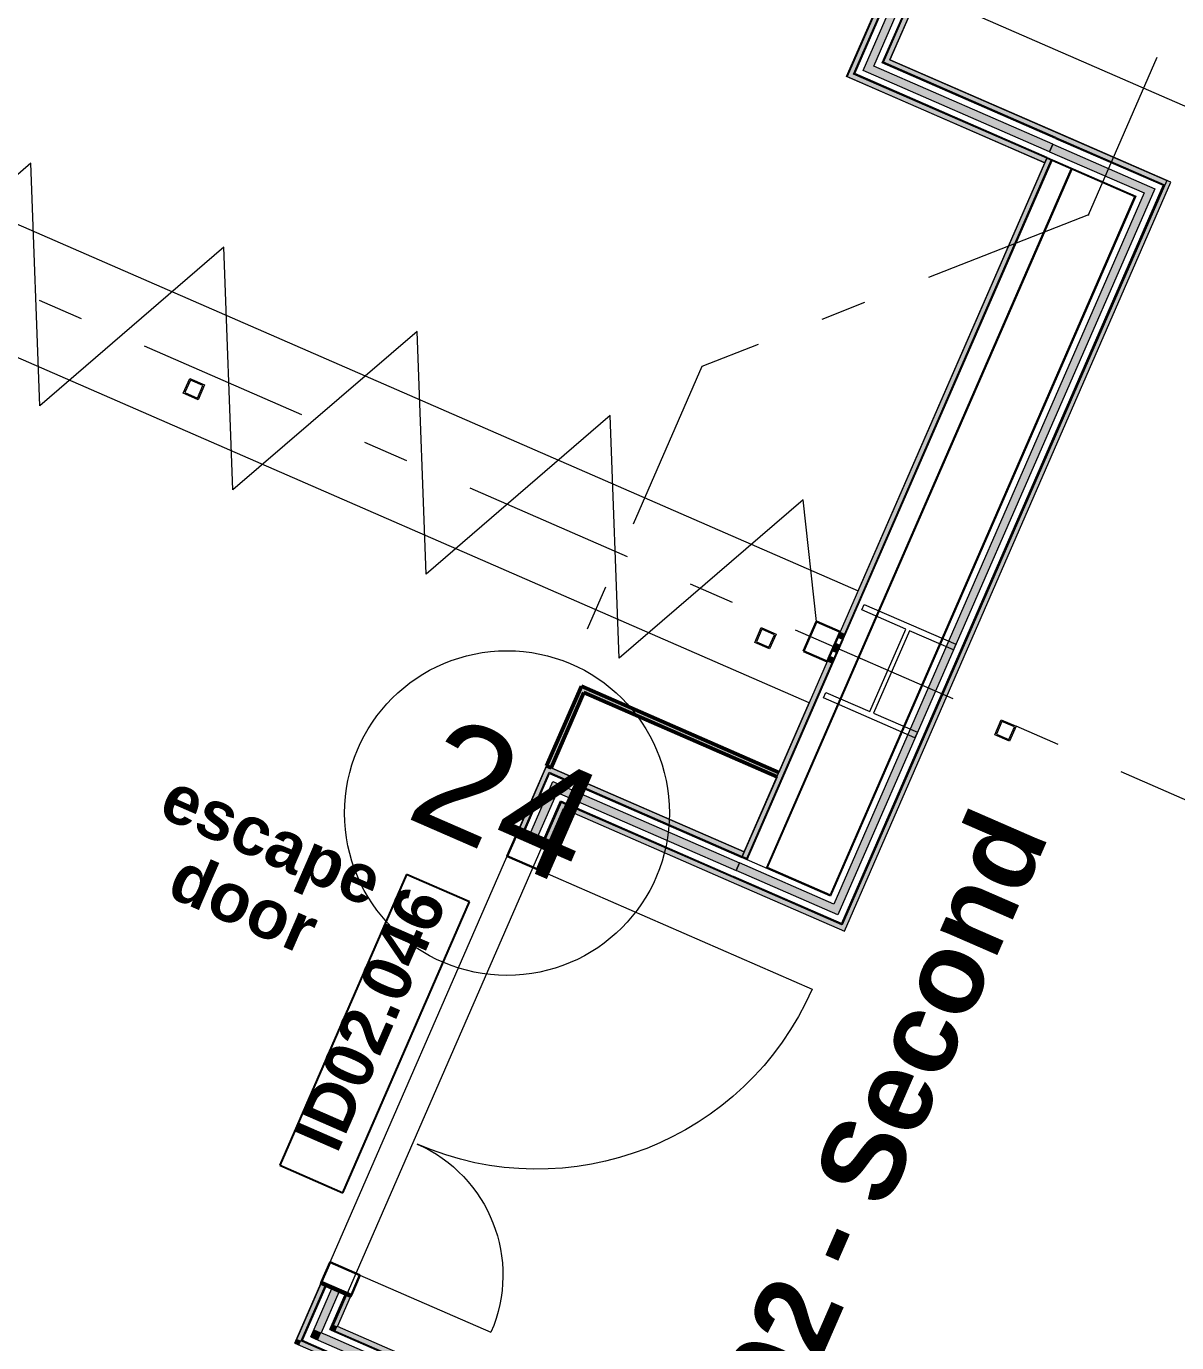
# Model space of a CAD drawing. Header units: millimetres. Extents: x -50172 to 90294, y -80883 to 956680.
# Drawn here: x -12053 to -8511, y -34646 to -30592 of the extents above; entities that cross this region are included whole.
import ezdxf
from ezdxf.enums import TextEntityAlignment as Align

# ---------------------------------------------------------------- set-up
doc = ezdxf.new("R2010")
doc.units = ezdxf.units.MM
doc.header["$MEASUREMENT"] = 0
doc.linetypes.add('Double Dashed', pattern=[1093.611073, 529.166651, -211.666656, 141.111112, -211.666656])
for name, color, linetype in [('A-25-M_Wall_Int', 7, 'Continuous'), ('COLUMN.IFC Import', 7, 'Continuous'), ('New_A-05-M_Gross_Int_Circulation', 7, 'Continuous'), ('New_A-15-MG_Structural_Grid_Phase_2', 7, 'Continuous'), ('New_A-25-M_Wall_Int', 7, 'Continuous'), ('New_A-35-M_FFE-Zone', 7, 'Continuous'), ('New_ArchiCAD Door Markers', 7, 'Continuous'), ('New_ArchiCAD Doors', 7, 'Continuous')]:
    doc.layers.add(name, color=color, linetype=linetype)
for name, color, linetype, lineweight in [('A-25-M_Wall_Int_Pen_No__1', 7, 'Continuous', 13), ('COLUMN.IFC Import_Pen_No__2', 8, 'Continuous', 15), ('New_A-25-M_Wall_Int_Pen_No__1', 7, 'Continuous', 13), ('New_A-95-P_Text_1_50_GA_Pen_No__1', 7, 'Continuous', 13), ('New_ArchiCAD Door Markers_Pen_No__1', 7, 'Continuous', 13), ('New_ArchiCAD Door Markers_Pen_No__5', 7, 'Continuous', 25), ('New_ArchiCAD Doors_Pen_No__1', 7, 'Continuous', 13), ('New_ArchiCAD Zone Stamps_Pen_No__9', 7, 'Continuous', 13)]:
    doc.layers.add(name, color=color, linetype=linetype, lineweight=lineweight)
for name, color, linetype, lineweight, true_color in [('A-25-M_Wall_Int_Pen_No__107', 7, 'Continuous', 15, 0xa6a6a6), ('A-25-M_Wall_Int_Pen_No__27', 7, 'Continuous', 50, 0x2a2a2a), ('New_A-05-M_Gross_Int_Circulation_Pen_No__74', 7, 'Continuous', 20, 0x606060), ('New_A-15-MG_Structural_Grid_Phase_2_Pen_No__222', 7, 'Continuous', 13, 0x65af33), ('New_A-25-M_Wall_Int_Pen_No__107', 7, 'Continuous', 15, 0xa6a6a6), ('New_A-35-M_FFE-Zone_Pen_No__74', 7, 'Continuous', 20, 0x606060), ('New_ArchiCAD Doors_Pen_No__43', 7, 'Continuous', 30, 0x444444), ('New_ArchiCAD Doors_Pen_No__63', 7, 'Continuous', 20, 0x606060)]:
    doc.layers.add(name, color=color, linetype=linetype, lineweight=lineweight, true_color=true_color)
doc.styles.add('GENERATED_STYLE_1', font='')
doc.styles.add('GENERATED_STYLE_2', font='')
doc.styles.add('GENERATED_STYLE_3', font='')
doc.styles.add('GENERATED_STYLE_4', font='')
doc.styles.get('GENERATED_STYLE_1').set_extended_font_data('Swis721 BT', bold=True)
doc.styles.get('GENERATED_STYLE_2').set_extended_font_data('Arial', bold=True)
doc.styles.get('GENERATED_STYLE_3').set_extended_font_data('Arial')
doc.styles.get('GENERATED_STYLE_4').set_extended_font_data('Swis721 BT')

# ---------------------------------------------------------------- blocks, each defined once
blk = doc.blocks.new('Computer Lab A_INB 2101_5_1', base_point=(-21074, -34511.1))
at = {"layer": 'New_A-35-M_FFE-Zone_Pen_No__74', "linetype": 'Continuous'}
for p, q in [((-9642.2, -32674.7), (-26602.3, -25279.3)), ((-9842.7, -33134.5), (-9642.2, -32674.7)), ((-11226.7, -34647.8), (-10451.1, -32869.2)), ((-10451.1, -32869.2), (-9842.7, -33134.5))]:
    blk.add_line(p, q, dxfattribs=at)
at = {"layer": 'New_ArchiCAD Zone Stamps_Pen_No__9'}
for tag, height, style, p in [('ROOM_NAME', 250, 'GENERATED_STYLE_2', (-21831, -32984.5)), ('zoneNameLine2', 250, 'GENERATED_STYLE_2', (-22019.5, -33416.7)), ('ROOM_NUMBER', 200, 'GENERATED_STYLE_3', (-22207.9, -33837.4)), ('measuredAreaCode', 200, 'GENERATED_STYLE_3', (-22364.9, -34197.5)), ('DUMMY_649', 200, 'GENERATED_STYLE_3', (-22057.5, -34331.5)), ('DUMMY_650', 200, 'GENERATED_STYLE_3', (-21428.4, -34605.9)), ('DUMMY_651', 133.3, 'GENERATED_STYLE_3', (-21149.1, -34712.4))]:
    blk.add_attdef(tag, text='', height=height, rotation=336.4404, dxfattribs=dict(at, style=style)).set_placement(p, align=Align.TOP_LEFT)
blk = doc.blocks.new('Computer Lab B_INB 2102_6_1', base_point=(-13978.3, -23868.4))
at = {"layer": 'New_A-35-M_FFE-Zone_Pen_No__74', "linetype": 'Continuous'}
for p, q in [((-26299.7, -25000.7), (-9491.8, -32329.8)), ((-9527.3, -30745.6), (-8739.9, -28939.8)), ((-8917, -31011.7), (-9527.3, -30745.6)), ((-9491.8, -32329.8), (-8917, -31011.7))]:
    blk.add_line(p, q, dxfattribs=at)
at = {"layer": 'New_ArchiCAD Zone Stamps_Pen_No__9'}
for tag, height, style, p in [('ROOM_NAME', 250, 'GENERATED_STYLE_2', (-14741.2, -22339.3)), ('zoneNameLine2', 250, 'GENERATED_STYLE_2', (-14929.7, -22771.4)), ('ROOM_NUMBER', 200, 'GENERATED_STYLE_3', (-15118.1, -23192.1)), ('measuredAreaCode', 200, 'GENERATED_STYLE_3', (-15275.1, -23552.2)), ('DUMMY_649', 200, 'GENERATED_STYLE_3', (-14967.7, -23686.3)), ('DUMMY_650', 200, 'GENERATED_STYLE_3', (-14338.5, -23960.6)), ('DUMMY_651', 133.3, 'GENERATED_STYLE_3', (-14059.2, -24067.2))]:
    blk.add_attdef(tag, text='', height=height, rotation=336.4404, dxfattribs=dict(at, style=style)).set_placement(p, align=Align.TOP_LEFT)
blk = doc.blocks.new('Corridor 02 - Second_INB 2152_23_1', base_point=(-9168.7, -34828.3))
at = {"layer": 'New_A-05-M_Gross_Int_Circulation_Pen_No__74', "linetype": 'Continuous'}
for p, q in [((-8686.4, -29072.2), (-9393.9, -30694.7)), ((-9393.9, -30694.7), (-8541.4, -31066.4)), ((-8541.4, -31066.4), (-9541, -33358.8)), ((-10405.8, -32981.7), (-11114.7, -34607.2)), ((-9541, -33358.8), (-10405.8, -32981.7)), ((-11114.7, -34607.2), (-10249.8, -34984.3))]:
    blk.add_line(p, q, dxfattribs=at)
at = {"layer": 'New_ArchiCAD Zone Stamps_Pen_No__9'}
for tag, height, style, p in [('ROOM_HOLES_PRM', 200, 'GENERATED_STYLE_3', (-9153.8, -36364.3)), ('zoneNameLine2', 250, 'GENERATED_STYLE_2', (-10080.1, -36337.7)), ('ROOM_NAME', 250, 'GENERATED_STYLE_2', (-10512.2, -36149.3)), ('DUMMY_649', 200, 'GENERATED_STYLE_3', (-8940.4, -35875)), ('measuredAreaCode', 200, 'GENERATED_STYLE_3', (-9287.9, -36671.7)), ('ROOM_NUMBER', 200, 'GENERATED_STYLE_3', (-9648, -36514.7)), ('DUMMY_650', 133.3, 'GENERATED_STYLE_3', (-8818.6, -35580.5))]:
    blk.add_attdef(tag, text='', height=height, rotation=66.4404, dxfattribs=dict(at, style=style)).set_placement(p, align=Align.TOP_LEFT)
blk = doc.blocks.new('Sliding Folding Multipanel Door 19')
at = {"layer": 'New_ArchiCAD Doors_Pen_No__1', "linetype": 'Continuous'}
for p, q in [((-6048, 0), (-6048, -15)), ((-6048, -15), (-6048, -18)), ((-6048, -18), (-6048, -38)), ((-6048, -38), (-6048, -63)), ((-6048, -63), (-6048, -82)), ((-6048, -82), (-6048, -85)), ((-6048, -85), (-6048, -100))]:
    blk.add_line(p, q, dxfattribs=at)
at = {"layer": 'New_ArchiCAD Doors_Pen_No__43', "linetype": 'Continuous'}
for p, q in [((-5968, 0), (-6048, 0)), ((-6048, 0), (-6048, -100)), ((-5968, -100), (-5968, 0)), ((-6048, -100), (-5968, -100))]:
    blk.add_line(p, q, dxfattribs=at)
at = {"layer": 'New_ArchiCAD Doors_Pen_No__63', "linetype": 'Continuous'}
for p, q in [((-5968, 0), (-5780.7, 327.1)), ((-5780.7, 327.1), (-5456.4, -346.9)), ((-5456.4, -346.9), (-5132.2, 327.1)), ((-5132.2, 327.1), (-4807.9, -346.9)), ((-4807.9, -346.9), (-4483.7, 327.1)), ((-4483.7, 327.1), (-4159.4, -346.9)), ((-4159.4, -346.9), (-3835.1, 327.1)), ((-3835.1, 327.1), (-3510.9, -346.9)), ((-3510.9, -346.9), (-3186.6, 327.1)), ((-3186.6, 327.1), (-2862.3, -346.9))]:
    blk.add_line(p, q, dxfattribs=at)
blk = doc.blocks.new('Wall_53_1', base_point=(-20654.7, -27667.5))
at = {"layer": 'New_A-25-M_Wall_Int_Pen_No__1', "linetype": 'Continuous'}
for p, q in [((-9554.2, -32472.9), (-9562.2, -32491.3)), ((-9553, -32470.2), (-9554.2, -32472.9)), ((-9547, -32456.4), (-9553, -32470.2)), ((-9572.2, -32514.2), (-9579.8, -32531.6)), ((-9562.2, -32491.3), (-9572.2, -32514.2)), ((-9581, -32534.3), (-9587, -32548.1)), ((-9579.8, -32531.6), (-9581, -32534.3))]:
    blk.add_line(p, q, dxfattribs=at)
at = {"layer": 'New_ArchiCAD Doors', "color": 251, "linetype": 'Continuous', "lineweight": 20, "true_color": 0x606060, "xscale": -1, "zscale": 1000, "rotation": 336.4404115839902}
blk.add_blockref('Sliding Folding Multipanel Door 19', (-15090.9, -30039), dxfattribs=at)
blk = doc.blocks.new('*X332')
at = {"layer": 'New_A-25-M_Wall_Int_Pen_No__107', "linetype": 'Continuous'}
blk.add_hatch(color=256, dxfattribs=at).paths.add_polyline_path([(-10312.8, -35006), (-10311.5, -35005.4), (-10312.4, -35005)])
blk = doc.blocks.new('*X333')
at = {"layer": 'New_A-25-M_Wall_Int_Pen_No__107', "linetype": 'Continuous'}
blk.add_hatch(color=256, dxfattribs=at).paths.add_polyline_path([(-11145.1, -34615.8), (-11176.7, -34628.2), (-11154.7, -34637.8)])
blk = doc.blocks.new('*X334')
at = {"layer": 'New_A-25-M_Wall_Int_Pen_No__107', "linetype": 'Continuous'}
blk.add_hatch(color=256, dxfattribs=at).paths.add_polyline_path([(-10302.4, -34982.1), (-11143.8, -34615.2), (-11145.1, -34615.8), (-11154.7, -34637.8), (-10312.4, -35005)])
blk = doc.blocks.new('*X335')
at = {"layer": 'New_A-25-M_Wall_Int_Pen_No__107', "linetype": 'Continuous'}
blk.add_hatch(color=256, dxfattribs=at).paths.add_polyline_path([(-10279.5, -34992.1), (-10302.4, -34982.1), (-10312.4, -35005), (-10311.5, -35005.4), (-10279.9, -34993)])
blk = doc.blocks.new('Wall_58_1', base_point=(-10229.9, -34973.4))
at = {"layer": 'New_A-25-M_Wall_Int_Pen_No__107', "linetype": 'Continuous', "lineweight": 0, "true_color": 0x535353}
for points in [[(-11114.8, -34603.9), (-11118.8, -34605.4), (-11116, -34606.6)], [(-11114.8, -34603.9), (-11116, -34606.6), (-10253.6, -34982.7), (-10252.4, -34979.9)], [(-11203, -34638.5), (-11207, -34640.1), (-11204.2, -34641.2)], [(-10340.6, -35014.6), (-11203, -34638.5), (-11204.2, -34641.2), (-10341.8, -35017.3)], [(-10252.4, -34979.9), (-10253.6, -34982.7), (-10249.6, -34981.1)], [(-10340.6, -35014.6), (-10341.8, -35017.3), (-10337.8, -35015.8)]]:
    blk.add_hatch(color=251, dxfattribs=at).paths.add_polyline_path(points)
at = {"layer": 'New_A-25-M_Wall_Int_Pen_No__107', "linetype": 'Continuous'}
for points in [[(-11095.1, -34596.1), (-11114.8, -34603.9), (-11101.1, -34609.9)], [(-10243.6, -34967.4), (-11095.1, -34596.1), (-11101.1, -34609.9), (-10249.6, -34981.1)], [(-11207, -34640.1), (-11226.7, -34647.8), (-11213, -34653.8)], [(-10355.5, -35011.3), (-11207, -34640.1), (-11213, -34653.8), (-10361.5, -35025.1)], [(-10243.6, -34967.4), (-10249.6, -34981.1), (-10229.9, -34973.4)], [(-10355.5, -35011.3), (-10361.5, -35025.1), (-10341.8, -35017.3)]]:
    blk.add_hatch(color=256, dxfattribs=at).paths.add_polyline_path(points)
at = {"layer": 'New_A-25-M_Wall_Int_Pen_No__1', "linetype": 'Continuous'}
for p, q in [((-11143.8, -34615.2), (-11126.4, -34622.8)), ((-11126.4, -34622.8), (-10279.5, -34992.1)), ((-11118.8, -34605.4), (-11116, -34606.6)), ((-11116, -34606.6), (-10253.6, -34982.7)), ((-11114.8, -34603.9), (-11101.1, -34609.9)), ((-11101.1, -34609.9), (-10249.6, -34981.1)), ((-11207, -34640.1), (-11204.2, -34641.2)), ((-11204.2, -34641.2), (-10341.8, -35017.3)), ((-11203, -34638.5), (-11185.6, -34646.1)), ((-11185.6, -34646.1), (-10337.8, -35015.8)), ((-11176.7, -34628.2), (-11154.7, -34637.8)), ((-11154.7, -34637.8), (-10312.4, -35005)), ((-10312.4, -35005), (-10312.8, -35006)), ((-10279.5, -34992.1), (-10279.9, -34993))]:
    blk.add_line(p, q, dxfattribs=at)
at = {"layer": 'New_A-25-M_Wall_Int_Pen_No__1', "linetype": 'Continuous', "flags": 128}
for points in [[(-10229.9, -34973.4), (-11095.1, -34596.1)], [(-11226.7, -34647.8), (-10361.5, -35025.1)]]:
    blk.add_lwpolyline(points, dxfattribs=at)
at = {"layer": 'New_A-25-M_Wall_Int', "color": 250, "lineweight": 50, "true_color": 0x2a2a2a}
for name in ['*X333', '*X334', '*X335', '*X332']:
    blk.add_blockref(name, (0, 0), dxfattribs=at)
blk = doc.blocks.new('*X372')
at = {"layer": 'New_A-25-M_Wall_Int_Pen_No__107', "linetype": 'Continuous'}
blk.add_hatch(color=256, dxfattribs=at).paths.add_polyline_path([(-11144.7, -34614.8), (-11145.1, -34615.8), (-11143.8, -34615.2)])
blk = doc.blocks.new('*X373')
at = {"layer": 'New_A-25-M_Wall_Int_Pen_No__107', "linetype": 'Continuous'}
blk.add_hatch(color=256, dxfattribs=at).paths.add_polyline_path([(-11167.6, -34604.8), (-11177.6, -34627.8), (-11176.7, -34628.2), (-11145.1, -34615.8), (-11144.7, -34614.8)])
blk = doc.blocks.new('*X374')
at = {"layer": 'New_A-25-M_Wall_Int_Pen_No__107', "linetype": 'Continuous'}
blk.add_hatch(color=256, dxfattribs=at).paths.add_polyline_path([(-11112.9, -34479.3), (-11167.6, -34604.8), (-11144.7, -34614.8), (-11089.9, -34489.3)])
blk = doc.blocks.new('*X375')
at = {"layer": 'New_A-25-M_Wall_Int_Pen_No__107', "linetype": 'Continuous'}
blk.add_hatch(color=256, dxfattribs=at).paths.add_polyline_path([(-10432, -32917.9), (-10509.3, -33095.1), (-10486.4, -33105.1), (-10419.1, -32950.8)])
blk = doc.blocks.new('Double Door Asymmetric 19_7')
at = {"layer": 'New_ArchiCAD Doors_Pen_No__1', "linetype": 'Continuous'}
for p, q in [((-755, 0), (-755, -15)), ((755, 0), (755, -15)), ((-755, -15), (-755, -18)), ((-755, -18), (-755, -38)), ((-755, -38), (-755, -63)), ((755, -15), (755, -18)), ((755, -18), (755, -38)), ((755, -38), (755, -63)), ((-755, -63), (-755, -82)), ((755, -63), (755, -82)), ((-755, -82), (-755, -85)), ((-755, -85), (-755, -100)), ((755, -82), (755, -85)), ((755, -85), (755, -100))]:
    blk.add_line(p, q, dxfattribs=at)
at = {"layer": 'New_ArchiCAD Doors_Pen_No__43', "linetype": 'Continuous'}
for p, q in [((-748, 0), (-755, 0)), ((-755, 0), (-755, -100)), ((-682, 0), (-748, 0)), ((-748, 0), (-748, -100)), ((-682, -100), (-682, 0)), ((748, 0), (682, 0)), ((682, 0), (682, -100)), ((748, 0), (755, 0)), ((748, -100), (748, 0)), ((755, 0), (755, -100)), ((-748, -100), (-755, -100)), ((-748, -100), (-682, -100)), ((682, -100), (748, -100)), ((748, -100), (755, -100))]:
    blk.add_line(p, q, dxfattribs=at)
at = {"layer": 'New_ArchiCAD Doors_Pen_No__63', "linetype": 'Continuous'}
for p, q in [((682, 0), (682, 924)), ((-682, 0), (-682, 440))]:
    blk.add_line(p, q, dxfattribs=at)
for centre, radius, start, end in [((682, 0), 924, 90, 180), ((-682, 0), 440, 0, 90)]:
    blk.add_arc(centre, radius, start, end, dxfattribs=at)
blk = doc.blocks.new('Door Stamp 17_18')
at = {"layer": 'New_ArchiCAD Door Markers_Pen_No__5', "linetype": 'Continuous'}
for p, q in [((506.5, 261.8), (-470.6, 261.8)), ((-470.6, 261.8), (-470.6, 50)), ((506.5, 50), (506.5, 261.8)), ((-470.6, 50), (506.5, 50)), ((-470.6, 50), (506.5, 50))]:
    blk.add_line(p, q, dxfattribs=at)
at = {"layer": 'New_ArchiCAD Door Markers_Pen_No__1', "style": 'GENERATED_STYLE_1'}
blk.add_attdef('AC_WIDO_ID', text='', height=150, dxfattribs=at).set_placement((-411.8, 94.2), align=Align.BOTTOM_LEFT)
blk = doc.blocks.new('Wall_80_1', base_point=(-11095.1, -34596.1))
at = {"layer": 'New_A-25-M_Wall_Int_Pen_No__107', "linetype": 'Continuous'}
for points in [[(-10451.1, -32869.2), (-10543.2, -33080.3), (-10529.5, -33086.3), (-10443.4, -32888.9)], [(-10407.2, -32981.1), (-10465.3, -33114.3), (-10451.6, -33120.3), (-10399.5, -33000.8)], [(-11146.8, -34464.5), (-11220.7, -34634.1), (-11207, -34640.1), (-11133, -34470.5)], [(-11068.9, -34498.4), (-11108.8, -34590.1), (-11095.1, -34596.1), (-11055.1, -34504.4)], [(-11108.8, -34590.1), (-11114.8, -34603.9), (-11095.1, -34596.1)], [(-11220.7, -34634.1), (-11226.7, -34647.8), (-11207, -34640.1)]]:
    blk.add_hatch(color=256, dxfattribs=at).paths.add_polyline_path(points)
at = {"layer": 'New_A-25-M_Wall_Int_Pen_No__107', "linetype": 'Continuous', "lineweight": 0, "true_color": 0x535353}
for points in [[(-10443.4, -32888.9), (-10529.5, -33086.3), (-10526.7, -33087.5), (-10441.8, -32892.9)], [(-10408.8, -32977.1), (-10468.1, -33113.1), (-10465.3, -33114.3), (-10407.2, -32981.1)], [(-11205.8, -34637.3), (-11203, -34638.5), (-11130.3, -34471.7), (-11133, -34470.5)], [(-11071.6, -34497.3), (-11117.6, -34602.7), (-11114.8, -34603.9), (-11068.9, -34498.4)], [(-11117.6, -34602.7), (-11118.8, -34605.4), (-11114.8, -34603.9)], [(-11205.8, -34637.3), (-11207, -34640.1), (-11203, -34638.5)]]:
    blk.add_hatch(color=251, dxfattribs=at).paths.add_polyline_path(points)
at = {"layer": 'New_A-25-M_Wall_Int_Pen_No__1', "linetype": 'Continuous'}
for p, q in [((-10529.5, -33086.3), (-10443.4, -32888.9)), ((-10526.7, -33087.5), (-10441.8, -32892.9)), ((-10509.3, -33095.1), (-10432, -32917.9)), ((-10486.4, -33105.1), (-10419.1, -32950.8)), ((-10468.1, -33113.1), (-10408.8, -32977.1)), ((-10465.3, -33114.3), (-10407.2, -32981.1)), ((-10529.5, -33086.3), (-10543.2, -33080.3)), ((-10526.7, -33087.5), (-10529.5, -33086.3)), ((-10509.3, -33095.1), (-10526.7, -33087.5)), ((-10486.4, -33105.1), (-10509.3, -33095.1)), ((-10468.1, -33113.1), (-10486.4, -33105.1)), ((-10465.3, -33114.3), (-10468.1, -33113.1)), ((-10451.6, -33120.3), (-10465.3, -33114.3)), ((-11207, -34640.1), (-11133, -34470.5)), ((-11203, -34638.5), (-11130.3, -34471.7)), ((-11177.6, -34627.8), (-11112.9, -34479.3)), ((-11133, -34470.5), (-11146.8, -34464.5)), ((-11144.7, -34614.8), (-11089.9, -34489.3)), ((-11130.3, -34471.7), (-11133, -34470.5)), ((-11112.9, -34479.3), (-11130.3, -34471.7)), ((-11118.8, -34605.4), (-11071.6, -34497.3)), ((-11114.8, -34603.9), (-11068.9, -34498.4)), ((-11089.9, -34489.3), (-11112.9, -34479.3)), ((-11071.6, -34497.3), (-11089.9, -34489.3)), ((-11068.9, -34498.4), (-11071.6, -34497.3)), ((-11055.1, -34504.4), (-11068.9, -34498.4)), ((-11144.7, -34614.8), (-11143.8, -34615.2)), ((-11177.6, -34627.8), (-11176.7, -34628.2))]:
    blk.add_line(p, q, dxfattribs=at)
at = {"layer": 'New_A-25-M_Wall_Int_Pen_No__1', "linetype": 'Continuous', "flags": 128}
for points in [[(-10451.1, -32869.2), (-10543.2, -33080.3)], [(-10451.6, -33120.3), (-10399.5, -33000.8)], [(-11146.8, -34464.5), (-11220.7, -34634.1)], [(-11095.1, -34596.1), (-11055.1, -34504.4)], [(-11226.7, -34647.8), (-11220.7, -34634.1)]]:
    blk.add_lwpolyline(points, dxfattribs=at)
at = {"layer": 'New_A-25-M_Wall_Int', "color": 250, "lineweight": 50, "true_color": 0x2a2a2a}
for name in ['*X375', '*X374', '*X373', '*X372']:
    blk.add_blockref(name, (0, 0), dxfattribs=at)
at = {"layer": 'New_ArchiCAD Door Markers'}
ref = blk.add_blockref('Door Stamp 17_18', (-10845, -33772.4), dxfattribs=dict(at, rotation=66.44041158399703))
ref.add_attrib('AC_WIDO_ID', 'ID02.046', dxfattribs={"layer": 'New_ArchiCAD Door Markers_Pen_No__1', "color": 7, "height": 150, "rotation": 66.4404, "style": 'GENERATED_STYLE_1'}).set_placement((-11055.4, -34085.3), align=Align.BOTTOM_LEFT)
at = {"layer": 'New_ArchiCAD Doors', "color": 251, "linetype": 'Continuous', "lineweight": 20, "true_color": 0x606060, "xscale": -0.9999999999999999, "zscale": 1000, "rotation": 246.440411583997}
blk.add_blockref('Double Door Asymmetric 19_7', (-10753.3, -33812.4), dxfattribs=at)
blk = doc.blocks.new('*X378')
at = {"layer": 'New_A-25-M_Wall_Int_Pen_No__107', "linetype": 'Continuous'}
blk.add_hatch(color=256, dxfattribs=at).paths.add_polyline_path([(-10419.1, -32950.8), (-9867.5, -33191.3), (-9857.5, -33168.4), (-10432, -32917.9)])
blk = doc.blocks.new('Wall_81_1', base_point=(-10399.5, -33000.8))
at = {"layer": 'New_A-25-M_Wall_Int_Pen_No__107', "linetype": 'Continuous'}
for points in [[(-10443.4, -32888.9), (-9848.7, -33148.2), (-9842.7, -33134.5), (-10451.1, -32869.2)], [(-10399.5, -33000.8), (-9882.7, -33226.2), (-9876.7, -33212.4), (-10407.2, -32981.1)]]:
    blk.add_hatch(color=256, dxfattribs=at).paths.add_polyline_path(points)
at = {"layer": 'New_A-25-M_Wall_Int_Pen_No__107', "linetype": 'Continuous', "lineweight": 0, "true_color": 0x535353}
for points in [[(-10441.8, -32892.9), (-9849.9, -33151), (-9848.7, -33148.2), (-10443.4, -32888.9)], [(-10407.2, -32981.1), (-9876.7, -33212.4), (-9875.5, -33209.7), (-10408.8, -32977.1)]]:
    blk.add_hatch(color=251, dxfattribs=at).paths.add_polyline_path(points)
at = {"layer": 'New_A-25-M_Wall_Int_Pen_No__1', "linetype": 'Continuous'}
for p, q in [((-10443.4, -32888.9), (-9848.7, -33148.2)), ((-10441.8, -32892.9), (-9849.9, -33151)), ((-10432, -32917.9), (-9857.5, -33168.4)), ((-10419.1, -32950.8), (-9867.5, -33191.3)), ((-10408.8, -32977.1), (-9875.5, -33209.7)), ((-10407.2, -32981.1), (-9876.7, -33212.4))]:
    blk.add_line(p, q, dxfattribs=at)
at = {"layer": 'New_A-25-M_Wall_Int_Pen_No__1', "linetype": 'Continuous', "flags": 128}
for points in [[(-9842.7, -33134.5), (-10451.1, -32869.2)], [(-10399.5, -33000.8), (-9882.7, -33226.2)], [(-9848.7, -33148.2), (-9842.7, -33134.5)], [(-9867.5, -33191.3), (-9857.5, -33168.4)]]:
    blk.add_lwpolyline(points, dxfattribs=at)
at = {"layer": 'New_A-25-M_Wall_Int', "color": 250, "lineweight": 50, "true_color": 0x2a2a2a}
blk.add_blockref('*X378', (0, 0), dxfattribs=at)
blk = doc.blocks.new('*X380')
at = {"layer": 'New_A-25-M_Wall_Int_Pen_No__107', "linetype": 'Continuous'}
blk.add_hatch(color=256, dxfattribs=at).paths.add_polyline_path([(-8705.5, -29023.5), (-8706, -29022.2), (-8706.4, -29023.1)])
blk = doc.blocks.new('*X381')
at = {"layer": 'New_A-25-M_Wall_Int_Pen_No__107', "linetype": 'Continuous'}
blk.add_hatch(color=256, dxfattribs=at).paths.add_polyline_path([(-9387.6, -30522.8), (-9476.8, -30727.2), (-9443.9, -30714.3), (-9364.7, -30532.8)])
blk = doc.blocks.new('*X382')
at = {"layer": 'New_A-25-M_Wall_Int_Pen_No__107', "linetype": 'Continuous'}
blk.add_hatch(color=256, dxfattribs=at).paths.add_polyline_path([(-8729.3, -29013.1), (-8784.1, -29138.7), (-8761.2, -29148.7), (-8706.4, -29023.1)])
blk = doc.blocks.new('*X383')
at = {"layer": 'New_A-25-M_Wall_Int_Pen_No__107', "linetype": 'Continuous'}
blk.add_hatch(color=256, dxfattribs=at).paths.add_polyline_path([(-8719.3, -28990.2), (-8729.3, -29013.1), (-8706.4, -29023.1), (-8706, -29022.2), (-8718.4, -28990.6)])
blk = doc.blocks.new('Door Stamp 17_19')
at = {"layer": 'New_ArchiCAD Door Markers_Pen_No__5', "linetype": 'Continuous'}
for p, q in [((470.6, -461.8), (-506.5, -461.8)), ((-506.5, -461.8), (-506.5, -673.5)), ((470.6, -461.8), (-506.5, -461.8)), ((470.6, -673.5), (470.6, -461.8)), ((-506.5, -673.5), (470.6, -673.5))]:
    blk.add_line(p, q, dxfattribs=at)
at = {"layer": 'New_ArchiCAD Door Markers_Pen_No__1', "style": 'GENERATED_STYLE_1'}
blk.add_attdef('AC_WIDO_ID', text='', height=150, rotation=180, dxfattribs=at).set_placement((411.8, -417), align=Align.BOTTOM_LEFT)
blk = doc.blocks.new('Wall_82_1', base_point=(-8686.4, -29072.2))
at = {"layer": 'New_A-25-M_Wall_Int_Pen_No__107', "linetype": 'Continuous'}
for points in [[(-8738.1, -28940.6), (-8744.1, -28954.3), (-8730.3, -28960.3)], [(-8818, -29123.9), (-8804.3, -29129.9), (-8730.3, -28960.3), (-8744.1, -28954.3)], [(-8700.1, -29066.2), (-8740.1, -29157.9), (-8726.3, -29163.9), (-8686.4, -29072.2)], [(-8694.1, -29052.5), (-8700.1, -29066.2), (-8686.4, -29072.2)], [(-9525.5, -30746.4), (-9505.7, -30738.6), (-9407.8, -30514), (-9421.6, -30508)], [(-9413.6, -30702.4), (-9393.9, -30694.7), (-9329.9, -30548), (-9343.6, -30542)]]:
    blk.add_hatch(color=256, dxfattribs=at).paths.add_polyline_path(points)
at = {"layer": 'New_A-25-M_Wall_Int_Pen_No__107', "linetype": 'Continuous', "lineweight": 0, "true_color": 0x535353}
for points in [[(-8731.5, -28963.1), (-8804.3, -29129.9), (-8801.5, -29131.1), (-8728.8, -28964.3)], [(-8730.3, -28960.3), (-8731.5, -28963.1), (-8728.8, -28964.3)], [(-8696.9, -29051.3), (-8742.8, -29156.7), (-8740.1, -29157.9), (-8694.1, -29052.5)], [(-8695.7, -29048.5), (-8696.9, -29051.3), (-8694.1, -29052.5)], [(-9407.8, -30514), (-9505.7, -30738.6), (-9501.8, -30737), (-9405.1, -30515.2)], [(-9346.4, -30540.8), (-9417.5, -30704), (-9413.6, -30702.4), (-9343.6, -30542)]]:
    blk.add_hatch(color=251, dxfattribs=at).paths.add_polyline_path(points)
at = {"layer": 'New_A-25-M_Wall_Int_Pen_No__1', "linetype": 'Continuous'}
for p, q in [((-8804.3, -29129.9), (-8730.3, -28960.3)), ((-8801.5, -29131.1), (-8728.8, -28964.3)), ((-8784.1, -29138.7), (-8719.3, -28990.2)), ((-8761.2, -29148.7), (-8706.4, -29023.1)), ((-8719.3, -28990.2), (-8718.4, -28990.6)), ((-8706.4, -29023.1), (-8705.5, -29023.5)), ((-8742.8, -29156.7), (-8695.7, -29048.5)), ((-8740.1, -29157.9), (-8694.1, -29052.5)), ((-8804.3, -29129.9), (-8818, -29123.9)), ((-8801.5, -29131.1), (-8804.3, -29129.9)), ((-8784.1, -29138.7), (-8801.5, -29131.1)), ((-8761.2, -29148.7), (-8784.1, -29138.7)), ((-8742.8, -29156.7), (-8761.2, -29148.7)), ((-8740.1, -29157.9), (-8742.8, -29156.7)), ((-8726.3, -29163.9), (-8740.1, -29157.9)), ((-9505.7, -30738.6), (-9407.8, -30514)), ((-9501.8, -30737), (-9405.1, -30515.2)), ((-9476.8, -30727.2), (-9387.6, -30522.8)), ((-9407.8, -30514), (-9421.6, -30508)), ((-9405.1, -30515.2), (-9407.8, -30514)), ((-9387.6, -30522.8), (-9405.1, -30515.2)), ((-9364.7, -30532.8), (-9387.6, -30522.8)), ((-9443.9, -30714.3), (-9364.7, -30532.8)), ((-9417.5, -30704), (-9346.4, -30540.8)), ((-9413.6, -30702.4), (-9343.6, -30542)), ((-9346.4, -30540.8), (-9364.7, -30532.8)), ((-9343.6, -30542), (-9346.4, -30540.8)), ((-9329.9, -30548), (-9343.6, -30542))]:
    blk.add_line(p, q, dxfattribs=at)
at = {"layer": 'New_A-25-M_Wall_Int_Pen_No__1', "linetype": 'Continuous', "flags": 128}
for points in [[(-8738.1, -28940.6), (-8818, -29123.9)], [(-8726.3, -29163.9), (-8686.4, -29072.2)], [(-9421.6, -30508), (-9525.5, -30746.4)], [(-9393.9, -30694.7), (-9329.9, -30548)]]:
    blk.add_lwpolyline(points, dxfattribs=at)
at = {"layer": 'New_A-25-M_Wall_Int', "color": 250, "lineweight": 50, "true_color": 0x2a2a2a}
for name in ['*X382', '*X383', '*X380', '*X381']:
    blk.add_blockref(name, (0, 0), dxfattribs=at)
at = {"layer": 'New_ArchiCAD Door Markers'}
ref = blk.add_blockref('Door Stamp 17_19', (-9028.1, -29855.9), dxfattribs=dict(at, rotation=246.440411583997))
ref.add_attrib('AC_WIDO_ID', 'ID02.027', dxfattribs={"layer": 'New_ArchiCAD Door Markers_Pen_No__1', "color": 7, "height": 150, "rotation": 66.4404, "style": 'GENERATED_STYLE_1'}).set_placement((-9616, -30004), align=Align.BOTTOM_LEFT)
at = {"layer": 'New_ArchiCAD Doors', "color": 251, "linetype": 'Continuous', "lineweight": 20, "true_color": 0x606060, "zscale": 1000, "rotation": 246.440411583997}
blk.add_blockref('Double Door Asymmetric 19_7', (-9028.1, -29855.9), dxfattribs=at)
blk = doc.blocks.new('*X386')
at = {"layer": 'New_A-25-M_Wall_Int_Pen_No__107', "linetype": 'Continuous'}
blk.add_hatch(color=256, dxfattribs=at).paths.add_polyline_path([(-8892.3, -30954.8), (-9443.9, -30714.3), (-9476.8, -30727.2), (-8902.3, -30977.7)])
blk = doc.blocks.new('Wall_83_1', base_point=(-9393.9, -30694.7))
at = {"layer": 'New_A-25-M_Wall_Int_Pen_No__107', "linetype": 'Continuous', "lineweight": 0, "true_color": 0x535353}
for points in [[(-8883.1, -30933.8), (-9413.6, -30702.4), (-9417.5, -30704), (-8884.3, -30936.5)], [(-8909.8, -30995.2), (-9501.8, -30737), (-9505.7, -30738.6), (-8911, -30997.9)]]:
    blk.add_hatch(color=251, dxfattribs=at).paths.add_polyline_path(points)
at = {"layer": 'New_A-25-M_Wall_Int_Pen_No__107', "linetype": 'Continuous'}
for points in [[(-8877.1, -30920), (-9393.9, -30694.7), (-9413.6, -30702.4), (-8883.1, -30933.8)], [(-8911, -30997.9), (-9505.7, -30738.6), (-9525.5, -30746.4), (-8917, -31011.7)]]:
    blk.add_hatch(color=256, dxfattribs=at).paths.add_polyline_path(points)
at = {"layer": 'New_A-25-M_Wall_Int_Pen_No__1', "linetype": 'Continuous'}
for p, q in [((-8902.3, -30977.7), (-9476.8, -30727.2)), ((-8892.3, -30954.8), (-9443.9, -30714.3)), ((-8884.3, -30936.5), (-9417.5, -30704)), ((-8883.1, -30933.8), (-9413.6, -30702.4)), ((-8911, -30997.9), (-9505.7, -30738.6)), ((-8909.8, -30995.2), (-9501.8, -30737))]:
    blk.add_line(p, q, dxfattribs=at)
at = {"layer": 'New_A-25-M_Wall_Int_Pen_No__1', "linetype": 'Continuous', "flags": 128}
for points in [[(-8877.1, -30920), (-9393.9, -30694.7)], [(-9525.5, -30746.4), (-8917, -31011.7)], [(-8902.3, -30977.7), (-8892.3, -30954.8)], [(-8917, -31011.7), (-8911, -30997.9)]]:
    blk.add_lwpolyline(points, dxfattribs=at)
at = {"layer": 'New_A-25-M_Wall_Int', "color": 250, "lineweight": 50, "true_color": 0x2a2a2a}
blk.add_blockref('*X386', (0, 0), dxfattribs=at)
blk = doc.blocks.new('*X400')
at = {"layer": 'New_A-25-M_Wall_Int_Pen_No__107', "linetype": 'Continuous'}
blk.add_hatch(color=256, dxfattribs=at).paths.add_polyline_path([(-8611.6, -31104.5), (-9566.8, -33295.2), (-9553.9, -33328.1), (-8578.7, -31091.6)])
blk = doc.blocks.new('Wall_88_1', base_point=(-9534.2, -33378.1))
at = {"layer": 'New_A-25-M_Wall_Int_Pen_No__107', "linetype": 'Continuous', "lineweight": 0, "true_color": 0x535353}
for points in [[(-8552.3, -31081.2), (-9543.5, -33354.4), (-9542, -33358.4), (-8548.4, -31079.7)], [(-8640.5, -31115.9), (-9578.2, -33266.2), (-9576.6, -33270.2), (-8636.6, -31114.3)]]:
    blk.add_hatch(color=251, dxfattribs=at).paths.add_polyline_path(points)
at = {"layer": 'New_A-25-M_Wall_Int_Pen_No__107', "linetype": 'Continuous'}
blk.add_hatch(color=256, dxfattribs=at).paths.add_polyline_path([(-8548.4, -31079.7), (-9542, -33358.4), (-9534.2, -33378.1), (-8528.6, -31071.9)])
at = {"layer": 'New_A-25-M_Wall_Int_Pen_No__1', "linetype": 'Continuous'}
for p, q in [((-8578.7, -31091.6), (-9553.9, -33328.1)), ((-8552.3, -31081.2), (-9543.5, -33354.4)), ((-8548.4, -31079.7), (-9542, -33358.4)), ((-8636.6, -31114.3), (-9576.6, -33270.2)), ((-8611.6, -31104.5), (-9566.8, -33295.2))]:
    blk.add_line(p, q, dxfattribs=at)
at = {"layer": 'New_A-25-M_Wall_Int_Pen_No__1', "linetype": 'Continuous', "flags": 128}
for points in [[(-9534.2, -33378.1), (-8528.6, -31071.9)], [(-8640.5, -31115.9), (-9578.2, -33266.2)]]:
    blk.add_lwpolyline(points, dxfattribs=at)
at = {"layer": 'New_A-25-M_Wall_Int', "color": 250, "lineweight": 50, "true_color": 0x2a2a2a}
blk.add_blockref('*X400', (0, 0), dxfattribs=at)
blk = doc.blocks.new('*X784')
at = {"layer": 'New_A-25-M_Wall_Int_Pen_No__107', "linetype": 'Continuous'}
blk.add_hatch(color=256, dxfattribs=at).paths.add_polyline_path([(-9566.8, -33295.2), (-9857.5, -33168.4), (-9867.5, -33191.3), (-9553.9, -33328.1)])
blk = doc.blocks.new('Wall_297_1', base_point=(-9882.7, -33226.2))
at = {"layer": 'A-25-M_Wall_Int_Pen_No__107', "linetype": 'Continuous', "lineweight": 0, "true_color": 0x535353}
for points in [[(-9836.1, -33157), (-9833.4, -33158.2), (-9832.2, -33155.4), (-9834.9, -33154.2)], [(-9774.7, -33183.8), (-9772, -33185), (-9770.8, -33182.2), (-9773.5, -33181)]]:
    blk.add_hatch(color=251, dxfattribs=at).paths.add_polyline_path(points)
at = {"layer": 'New_A-25-M_Wall_Int_Pen_No__107', "linetype": 'Continuous', "lineweight": 0, "true_color": 0x535353}
for points in [[(-9834.9, -33154.2), (-9848.7, -33148.2), (-9849.9, -33151), (-9836.1, -33157)], [(-9772, -33185), (-9576.6, -33270.2), (-9578.2, -33266.2), (-9770.8, -33182.2)], [(-9543.5, -33354.4), (-9875.5, -33209.7), (-9876.7, -33212.4), (-9542, -33358.4)]]:
    blk.add_hatch(color=251, dxfattribs=at).paths.add_polyline_path(points)
at = {"layer": 'New_A-25-M_Wall_Int_Pen_No__107', "linetype": 'Continuous'}
blk.add_hatch(color=256, dxfattribs=at).paths.add_polyline_path([(-9542, -33358.4), (-9876.7, -33212.4), (-9882.7, -33226.2), (-9534.2, -33378.1)])
at = {"layer": 'A-25-M_Wall_Int_Pen_No__1', "linetype": 'Continuous'}
for p, q in [((-9832.2, -33155.4), (-9833.4, -33158.2)), ((-9773.5, -33181), (-9774.7, -33183.8))]:
    blk.add_line(p, q, dxfattribs=at)
at = {"layer": 'New_A-25-M_Wall_Int_Pen_No__1', "linetype": 'Continuous'}
for p, q in [((-9576.6, -33270.2), (-9849.9, -33151)), ((-9553.9, -33328.1), (-9867.5, -33191.3)), ((-9566.8, -33295.2), (-9857.5, -33168.4)), ((-9542, -33358.4), (-9876.7, -33212.4)), ((-9543.5, -33354.4), (-9875.5, -33209.7))]:
    blk.add_line(p, q, dxfattribs=at)
at = {"layer": 'New_A-25-M_Wall_Int_Pen_No__1', "linetype": 'Continuous', "flags": 128}
for points in [[(-9834.9, -33154.2), (-9848.7, -33148.2)], [(-9857.5, -33168.4), (-9867.5, -33191.3)], [(-9578.2, -33266.2), (-9770.8, -33182.2)], [(-9882.7, -33226.2), (-9534.2, -33378.1)]]:
    blk.add_lwpolyline(points, dxfattribs=at)
at = {"layer": 'New_A-25-M_Wall_Int', "color": 250, "lineweight": 50, "true_color": 0x2a2a2a}
blk.add_blockref('*X784', (0, 0), dxfattribs=at)
blk = doc.blocks.new('*X786')
at = {"layer": 'A-25-M_Wall_Int_Pen_No__107', "linetype": 'Continuous'}
blk.add_hatch(color=256, dxfattribs=at).paths.add_polyline_path([(-8902.3, -30977.7), (-8611.6, -31104.5), (-8578.7, -31091.6), (-8892.3, -30954.8)])
blk = doc.blocks.new('Wall_298_1', base_point=(-8528.6, -31071.9))
at = {"layer": 'A-25-M_Wall_Int_Pen_No__107', "linetype": 'Continuous', "lineweight": 0, "true_color": 0x535353}
for points in [[(-8884.3, -30936.5), (-8552.3, -31081.2), (-8548.4, -31079.7), (-8883.1, -30933.8)], [(-8911, -30997.9), (-8640.5, -31115.9), (-8636.6, -31114.3), (-8909.8, -30995.2)]]:
    blk.add_hatch(color=251, dxfattribs=at).paths.add_polyline_path(points)
at = {"layer": 'A-25-M_Wall_Int_Pen_No__107', "linetype": 'Continuous'}
blk.add_hatch(color=256, dxfattribs=at).paths.add_polyline_path([(-8883.1, -30933.8), (-8548.4, -31079.7), (-8528.6, -31071.9), (-8877.1, -30920)])
at = {"layer": 'A-25-M_Wall_Int_Pen_No__1', "linetype": 'Continuous'}
for p, q in [((-8883.1, -30933.8), (-8548.4, -31079.7)), ((-8892.3, -30954.8), (-8578.7, -31091.6)), ((-8884.3, -30936.5), (-8552.3, -31081.2)), ((-8909.8, -30995.2), (-8636.6, -31114.3)), ((-8902.3, -30977.7), (-8611.6, -31104.5))]:
    blk.add_line(p, q, dxfattribs=at)
at = {"layer": 'A-25-M_Wall_Int_Pen_No__1', "linetype": 'Continuous', "flags": 128}
for points in [[(-8528.6, -31071.9), (-8877.1, -30920)], [(-8892.3, -30954.8), (-8902.3, -30977.7)], [(-8911, -30997.9), (-8640.5, -31115.9)]]:
    blk.add_lwpolyline(points, dxfattribs=at)
at = {"layer": 'A-25-M_Wall_Int', "color": 250, "lineweight": 50, "true_color": 0x2a2a2a}
blk.add_blockref('*X786', (0, 0), dxfattribs=at)
blk = doc.blocks.new('*X788')
at = {"layer": 'A-25-M_Wall_Int_Pen_No__107', "linetype": 'Continuous'}
blk.add_hatch(color=256, dxfattribs=at).paths.add_polyline_path([(-9562.2, -32491.3), (-9572.2, -32514.2), (-9558.5, -32520.2), (-9548.5, -32497.2)])
blk = doc.blocks.new('Wall_299_1', base_point=(-8911, -30997.9))
at = {"layer": 'A-25-M_Wall_Int_Pen_No__107', "linetype": 'Continuous'}
for points in [[(-9533.3, -32462.4), (-8897.3, -31003.9), (-8911, -30997.9), (-9547, -32456.4)], [(-9547, -32456.4), (-9553, -32470.2), (-9539.3, -32476.2), (-9533.3, -32462.4)], [(-9587, -32548.1), (-9848.7, -33148.2), (-9834.9, -33154.2), (-9573.2, -32554.1)], [(-9581, -32534.3), (-9587, -32548.1), (-9573.2, -32554.1), (-9567.3, -32540.3)]]:
    blk.add_hatch(color=256, dxfattribs=at).paths.add_polyline_path(points)
at = {"layer": 'A-25-M_Wall_Int_Pen_No__107', "linetype": 'Continuous', "lineweight": 0, "true_color": 0x535353}
for points in [[(-9536.5, -32477.4), (-8894.5, -31005.1), (-8897.3, -31003.9), (-9539.3, -32476.2)], [(-9770.8, -33182.2), (-8833.1, -31031.9), (-8835.9, -31030.7), (-9773.5, -33181)], [(-9540.5, -32478.9), (-9834.9, -33154.2), (-9832.2, -33155.4), (-9537.7, -32480.1)], [(-9539.3, -32476.2), (-9540.5, -32478.9), (-9537.7, -32480.1), (-9536.5, -32477.4)]]:
    blk.add_hatch(color=251, dxfattribs=at).paths.add_polyline_path(points)
at = {"layer": 'New_A-25-M_Wall_Int_Pen_No__107', "linetype": 'Continuous', "lineweight": 0, "true_color": 0x535353}
for points in [[(-9553, -32470.2), (-9554.2, -32472.9), (-9540.5, -32478.9), (-9539.3, -32476.2)], [(-9579.8, -32531.6), (-9581, -32534.3), (-9567.3, -32540.3), (-9566.1, -32537.6)]]:
    blk.add_hatch(color=251, dxfattribs=at).paths.add_polyline_path(points)
at = {"layer": 'A-25-M_Wall_Int_Pen_No__1', "linetype": 'Continuous'}
for p, q in [((-9536.5, -32477.4), (-8894.5, -31005.1)), ((-9533.3, -32462.4), (-8897.3, -31003.9)), ((-9773.5, -33181), (-8835.9, -31030.7)), ((-9539.3, -32476.2), (-9533.3, -32462.4)), ((-9832.2, -33155.4), (-9537.7, -32480.1)), ((-9558.5, -32520.2), (-9548.5, -32497.2)), ((-9548.5, -32497.2), (-9540.5, -32478.9)), ((-9537.7, -32480.1), (-9536.5, -32477.4)), ((-9834.9, -33154.2), (-9573.2, -32554.1)), ((-9573.2, -32554.1), (-9567.3, -32540.3)), ((-9566.1, -32537.6), (-9558.5, -32520.2))]:
    blk.add_line(p, q, dxfattribs=at)
at = {"layer": 'A-25-M_Wall_Int_Pen_No__1', "linetype": 'Continuous', "flags": 128}
for points in [[(-8911, -30997.9), (-9547, -32456.4)], [(-8833.1, -31031.9), (-8911, -30997.9)], [(-9770.8, -33182.2), (-8833.1, -31031.9)], [(-9587, -32548.1), (-9735.7, -32889.2)], [(-9741.7, -32902.9), (-9848.7, -33148.2)], [(-9848.7, -33148.2), (-9834.9, -33154.2)]]:
    blk.add_lwpolyline(points, dxfattribs=at)
at = {"layer": 'New_A-25-M_Wall_Int_Pen_No__1', "linetype": 'Continuous'}
for p, q in [((-9554.2, -32472.9), (-9540.5, -32478.9)), ((-9539.3, -32476.2), (-9553, -32470.2)), ((-9572.2, -32514.2), (-9558.5, -32520.2)), ((-9562.2, -32491.3), (-9548.5, -32497.2)), ((-9581, -32534.3), (-9567.3, -32540.3)), ((-9579.8, -32531.6), (-9566.1, -32537.6))]:
    blk.add_line(p, q, dxfattribs=at)
at = {"layer": 'A-25-M_Wall_Int', "color": 250, "lineweight": 50, "true_color": 0x2a2a2a}
blk.add_blockref('*X788', (0, 0), dxfattribs=at)
blk = doc.blocks.new('Wall_417_1', base_point=(-10451.1, -32869.2))
at = {"layer": 'A-25-M_Wall_Int_Pen_No__107', "linetype": 'Continuous'}
blk.add_hatch(color=256, dxfattribs=at).paths.add_polyline_path([(-10437.4, -32875.2), (-10336.4, -32643.6), (-10344.2, -32623.9), (-10451.1, -32869.2)])
at = {"layer": 'A-25-M_Wall_Int_Pen_No__27', "linetype": 'Continuous', "flags": 128}
for points in [[(-10344.2, -32623.9), (-10451.1, -32869.2)], [(-10437.4, -32875.2), (-10336.4, -32643.6)], [(-10451.1, -32869.2), (-10437.4, -32875.2)]]:
    blk.add_lwpolyline(points, dxfattribs=at)
blk = doc.blocks.new('Wall_418_1', base_point=(-10344.2, -32623.9))
at = {"layer": 'A-25-M_Wall_Int_Pen_No__107', "linetype": 'Continuous'}
blk.add_hatch(color=256, dxfattribs=at).paths.add_polyline_path([(-10336.4, -32643.6), (-9741.7, -32902.9), (-9735.7, -32889.2), (-10344.2, -32623.9)])
at = {"layer": 'A-25-M_Wall_Int_Pen_No__27', "linetype": 'Continuous', "flags": 128}
for points in [[(-9735.7, -32889.2), (-10344.2, -32623.9)], [(-10336.4, -32643.6), (-9741.7, -32902.9)]]:
    blk.add_lwpolyline(points, dxfattribs=at)
blk = doc.blocks.new('Column 8')
at = {"layer": 'COLUMN.IFC Import_Pen_No__2', "linetype": 'Continuous'}
for p, q in [((-153.7, 157.25), (153.7, 157.25)), ((-153.7, 138.55), (-153.7, 157.25)), ((-6, 138.55), (-153.7, 138.55)), ((-6, -138.55), (-6, 138.55)), ((6, 138.55), (6, -138.55)), ((153.7, 138.55), (6, 138.55)), ((153.7, 157.25), (153.7, 138.55)), ((-153.7, -138.55), (-6, -138.55)), ((-153.7, -157.25), (-153.7, -138.55)), ((153.7, -157.25), (-153.7, -157.25)), ((6, -138.55), (153.7, -138.55)), ((153.7, -138.55), (153.7, -157.25))]:
    blk.add_line(p, q, dxfattribs=at)
blk = doc.blocks.new('Discrete Accessory 841')
at = {"layer": 'COLUMN.IFC Import_Pen_No__2', "linetype": 'Continuous'}
for p, q in [((-25, 25), (25, 25)), ((-25, -25), (-25, 25)), ((-21, 21), (-21, -21)), ((21, 21), (-21, 21)), ((21, -21), (21, 21)), ((25, 25), (25, -25)), ((25, -25), (-25, -25)), ((-21, -21), (21, -21))]:
    blk.add_line(p, q, dxfattribs=at)
blk = doc.blocks.new('Discrete Accessory 845')
at = {"layer": 'COLUMN.IFC Import_Pen_No__2', "linetype": 'Continuous'}
for p, q in [((-25, 25), (25, 25)), ((-25, -25), (-25, 25)), ((-21, 21), (-21, -21)), ((21, 21), (-21, 21)), ((21, -21), (21, 21)), ((25, 25), (25, -25)), ((25, -25), (-25, -25)), ((-21, -21), (21, -21))]:
    blk.add_line(p, q, dxfattribs=at)
blk = doc.blocks.new('Discrete Accessory 846')
at = {"layer": 'COLUMN.IFC Import_Pen_No__2', "linetype": 'Continuous'}
for p, q in [((-25, 25), (25, 25)), ((-25, -25), (-25, 25)), ((-21, 21), (-21, -21)), ((21, 21), (-21, 21)), ((21, -21), (21, 21)), ((25, 25), (25, -25)), ((25, -25), (-25, -25)), ((-21, -21), (21, -21))]:
    blk.add_line(p, q, dxfattribs=at)
blk = doc.blocks.new('Standard grid marker_33')
at = {"layer": 'New_A-15-MG_Structural_Grid_Phase_2_Pen_No__222', "linetype": 'Double Dashed'}
blk.add_line((705.1, 0), (54601, 0), dxfattribs=at)
at = {"layer": 'New_A-15-MG_Structural_Grid_Phase_2_Pen_No__222', "style": 'GENERATED_STYLE_4'}
for tag, p in [('AC_MarkerText_1_0', (-500, 43.4)), ('AC_MarkerText_1_1', (55806.1, 43.4))]:
    blk.add_attdef(tag, text='', height=350, rotation=180, dxfattribs=at).set_placement(p, align=Align.MIDDLE_CENTER)
blk = doc.blocks.new('Standard grid marker_44')
at = {"layer": 'New_A-15-MG_Structural_Grid_Phase_2_Pen_No__222', "linetype": 'Double Dashed'}
for p, q in [((1000, 905), (0, 905)), ((1905, 0), (1000, 905)), ((1905, 0), (37382, 0))]:
    blk.add_line(p, q, dxfattribs=at)
at = {"layer": 'New_A-15-MG_Structural_Grid_Phase_2_Pen_No__222', "linetype": 'Continuous'}
blk.add_circle((-500, 905), 500, dxfattribs=at)
at = {"layer": 'New_A-15-MG_Structural_Grid_Phase_2_Pen_No__222', "linetype": 'Double Dashed'}
blk.add_point((1905, 0), dxfattribs=at)
at = {"layer": 'New_A-15-MG_Structural_Grid_Phase_2_Pen_No__222', "style": 'GENERATED_STYLE_4'}
for tag, p in [('AC_MarkerText_1_0', (-500, 946.2)), ('AC_MarkerText_1_1', (39787, 946.2))]:
    blk.add_attdef(tag, text='', height=350, rotation=270, dxfattribs=at).set_placement(p, align=Align.MIDDLE_CENTER)

msp = doc.modelspace()

# ---------------------------------------------------------------- block references
at = {"layer": 'A-25-M_Wall_Int', "color": 250, "lineweight": 50, "true_color": 0x2a2a2a}
for name, p in [('Wall_298_1', (-8528.6, -31071.9)), ('Wall_299_1', (-8911, -30997.9)), ('Wall_417_1', (-10451.1, -32869.2)), ('Wall_418_1', (-10344.2, -32623.9))]:
    msp.add_blockref(name, p, dxfattribs=at)
at = {"layer": 'COLUMN.IFC Import', "linetype": 'Continuous', "zscale": 1000}
for name, p, rotation in [('Discrete Accessory 846', (-11537.3, -31708.8), 246.4404115839877), ('Column 8', (-9395, -32577.5), 336.4404115839877), ('Discrete Accessory 845', (-9777.4, -32476.2), 246.4404115839877), ('Discrete Accessory 841', (-9038.3, -32760.3), 246.4404115839877)]:
    msp.add_blockref(name, p, dxfattribs=dict(at, rotation=rotation))
at = {"layer": 'New_A-05-M_Gross_Int_Circulation', "linetype": 'Continuous'}
ref = msp.add_blockref('Corridor 02 - Second_INB 2152_23_1', (-9168.7, -34828.3), dxfattribs=at)
ref.add_attrib('ROOM_NAME', 'Corridor 02 - Second', dxfattribs={"layer": 'New_ArchiCAD Zone Stamps_Pen_No__9', "color": 7, "height": 250, "rotation": 66.4404, "style": 'GENERATED_STYLE_2'}).set_placement((-10512.2, -36149.3), align=Align.TOP_LEFT)
at = {"layer": 'New_A-15-MG_Structural_Grid_Phase_2', "color": 8, "linetype": 'Continuous', "lineweight": 15}
ref = msp.add_blockref('Standard grid marker_44', (-9543.7, -32918), dxfattribs=dict(at, zscale=1000, rotation=66.44041158399293))
ref.add_attrib('AC_MarkerText_1', '24', dxfattribs={"layer": 'New_A-15-MG_Structural_Grid_Phase_2_Pen_No__222', "color": 85, "true_color": 0x65af33, "height": 350, "rotation": 336.4404, "style": 'GENERATED_STYLE_4'}).set_placement((-10573.1, -32973.4), align=Align.MIDDLE_CENTER)
at = {"layer": 'New_A-15-MG_Structural_Grid_Phase_2', "color": 8, "linetype": 'Continuous', "lineweight": 15, "zscale": 1000, "rotation": 156.4404115839929}
msp.add_blockref('Standard grid marker_33', (21520.4, -46057.9), dxfattribs=at)
at = {"layer": 'New_A-25-M_Wall_Int', "color": 250, "lineweight": 50, "true_color": 0x2a2a2a}
for name, p in [('Wall_53_1', (-20654.7, -27667.5)), ('Wall_82_1', (-8686.4, -29072.2)), ('Wall_83_1', (-9393.9, -30694.7)), ('Wall_88_1', (-9534.2, -33378.1)), ('Wall_80_1', (-11095.1, -34596.1)), ('Wall_81_1', (-10399.5, -33000.8)), ('Wall_297_1', (-9882.7, -33226.2)), ('Wall_58_1', (-10229.9, -34973.4))]:
    msp.add_blockref(name, p, dxfattribs=at)
at = {"layer": 'New_A-35-M_FFE-Zone', "linetype": 'Continuous'}
for name, p in [('Computer Lab B_INB 2102_6_1', (-13978.3, -23868.4)), ('Computer Lab A_INB 2101_5_1', (-21074, -34511.1))]:
    msp.add_blockref(name, p, dxfattribs=at)

# ---------------------------------------------------------------- texts
at = {"layer": 'New_A-95-P_Text_1_50_GA_Pen_No__1', "linetype": 'Continuous', "insert": (-11266.8, -33026.1), "char_height": 150, "width": 962.384, "attachment_point": 2, "rotation": 336.4404, "line_spacing_factor": 0.860585, "style": 'GENERATED_STYLE_1'}
msp.add_mtext('\\A1;{\\fSwis721 BT|b1|i0|c0|p34;escape door}', dxfattribs=at)

doc.saveas('drawing.dxf')
